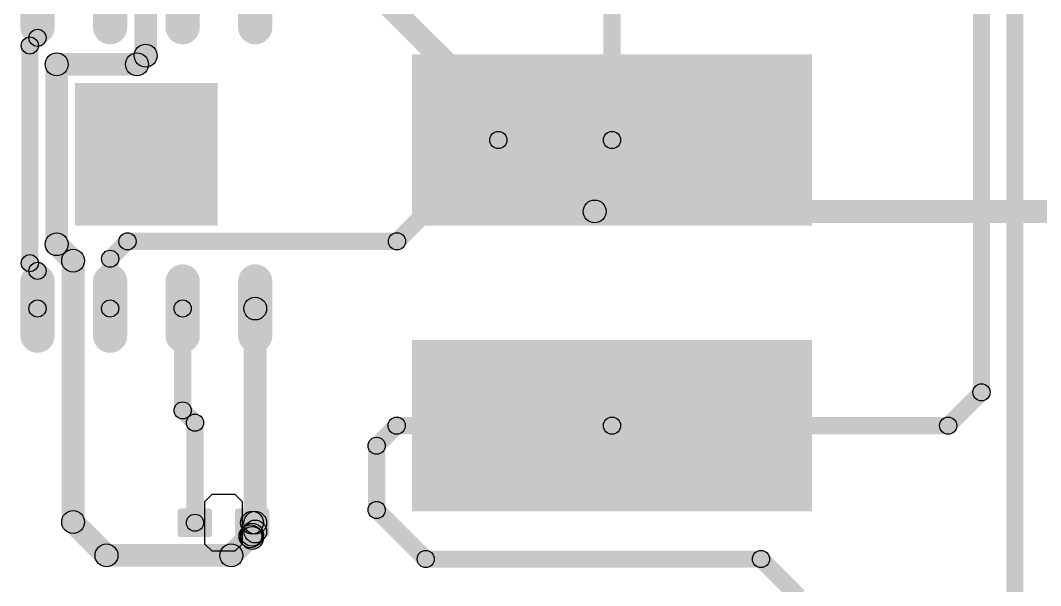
# Model space of a CAD drawing. Header units: millimetres. Extents: x 0 to 3.58, y 0 to 2.95.
# Drawn here: x 0.238 to 0.941, y 1.35 to 1.74 of the extents above; entities that cross this region are included whole.
import ezdxf

# ---------------------------------------------------------------- set-up
doc = ezdxf.new("R2010")
doc.units = ezdxf.units.MM
doc.header["$MEASUREMENT"] = 0
for name, color, linetype in [('BottomLayer', 5, 'Continuous'), ('PadHoleLayer', 156, 'Continuous'), ('TopLayer', 1, 'Continuous')]:
    doc.layers.add(name, color=color, linetype=linetype)

# ---------------------------------------------------------------- blocks, each defined once
blk = doc.blocks.new('IND__SDR0805_7')
at = {"layer": 'TopLayer'}
for points in [[(-0.03937, 0.13779), (-0.03937, -0.1378), (-0.15748, -0.1378), (-0.15748, 0.13779)], [(0.15748, 0.13779), (0.15748, -0.1378), (0.03937, -0.1378), (0.03937, 0.13779)]]:
    blk.add_hatch(color=1, dxfattribs=at).paths.add_polyline_path(points)
blk = doc.blocks.new('8_SOIC_PAD_10')
at = {"layer": 'BottomLayer'}
h = blk.add_hatch(color=5, dxfattribs=at)
edge = h.paths.add_edge_path()
edge.add_arc((-0.02953, 0.02953), 0.01378, 0, 360)
h = blk.add_hatch(color=5, dxfattribs=at)
edge = h.paths.add_edge_path()
edge.add_arc((0.02953, 0.02953), 0.01378, 0, 360)
h = blk.add_hatch(color=5, dxfattribs=at)
edge = h.paths.add_edge_path()
edge.add_arc((0, 0), 0.01378, 0, 360)
h = blk.add_hatch(color=5, dxfattribs=at)
edge = h.paths.add_edge_path()
edge.add_arc((-0.02953, -0.02953), 0.01378, 0, 360)
h = blk.add_hatch(color=5, dxfattribs=at)
edge = h.paths.add_edge_path()
edge.add_arc((0.02953, -0.02953), 0.01378, 0, 360)
at = {"layer": 'PadHoleLayer'}
h = blk.add_hatch(color=156, dxfattribs=at)
edge = h.paths.add_edge_path()
edge.add_arc((-0.02953, 0.02953), 0.00591, 0, 360)
h = blk.add_hatch(color=156, dxfattribs=at)
edge = h.paths.add_edge_path()
edge.add_arc((0.02953, 0.02953), 0.00591, 0, 360)
h = blk.add_hatch(color=156, dxfattribs=at)
edge = h.paths.add_edge_path()
edge.add_arc((0, 0), 0.00591, 0, 360)
h = blk.add_hatch(color=156, dxfattribs=at)
edge = h.paths.add_edge_path()
edge.add_arc((-0.02953, -0.02953), 0.00591, 0, 360)
h = blk.add_hatch(color=156, dxfattribs=at)
edge = h.paths.add_edge_path()
edge.add_arc((0.02953, -0.02953), 0.00591, 0, 360)
at = {"layer": 'TopLayer'}
h = blk.add_hatch(color=1, dxfattribs=at)
edge = h.paths.add_edge_path()
edge.add_arc((-0.125, 0.075), 0.01181, 90, 270)
edge.add_line((-0.125, 0.06319), (-0.0876, 0.06319))
edge.add_arc((-0.0876, 0.075), 0.01181, 270, 450)
edge.add_line((-0.0876, 0.08681), (-0.125, 0.08681))
h = blk.add_hatch(color=1, dxfattribs=at)
edge = h.paths.add_edge_path()
edge.add_arc((0.0876, 0.075), 0.01181, 90, 270)
edge.add_line((0.0876, 0.06319), (0.125, 0.06319))
edge.add_arc((0.125, 0.075), 0.01181, 270, 450)
edge.add_line((0.125, 0.08681), (0.0876, 0.08681))
blk.add_hatch(color=1, dxfattribs=at).paths.add_polyline_path([(-0.04921, -0.04921), (-0.04921, 0.04921), (0.04921, 0.04921), (0.04921, -0.04921)])
h = blk.add_hatch(color=1, dxfattribs=at)
edge = h.paths.add_edge_path()
edge.add_arc((-0.02953, 0.02953), 0.01378, 0, 360)
h = blk.add_hatch(color=1, dxfattribs=at)
edge = h.paths.add_edge_path()
edge.add_arc((0.02953, 0.02953), 0.01378, 0, 360)
h = blk.add_hatch(color=1, dxfattribs=at)
edge = h.paths.add_edge_path()
edge.add_arc((-0.125, 0.025), 0.01181, 90, 270)
edge.add_line((-0.125, 0.01319), (-0.0876, 0.01319))
edge.add_arc((-0.0876, 0.025), 0.01181, 270, 450)
edge.add_line((-0.0876, 0.03681), (-0.125, 0.03681))
h = blk.add_hatch(color=1, dxfattribs=at)
edge = h.paths.add_edge_path()
edge.add_arc((0.0876, 0.025), 0.01181, 90, 270)
edge.add_line((0.0876, 0.01319), (0.125, 0.01319))
edge.add_arc((0.125, 0.025), 0.01181, 270, 450)
edge.add_line((0.125, 0.03681), (0.0876, 0.03681))
h = blk.add_hatch(color=1, dxfattribs=at)
edge = h.paths.add_edge_path()
edge.add_arc((0, 0), 0.01378, 0, 360)
h = blk.add_hatch(color=1, dxfattribs=at)
edge = h.paths.add_edge_path()
edge.add_arc((-0.125, -0.025), 0.01181, 90, 270)
edge.add_line((-0.125, -0.03681), (-0.0876, -0.03681))
edge.add_arc((-0.0876, -0.025), 0.01181, 270, 450)
edge.add_line((-0.0876, -0.01319), (-0.125, -0.01319))
h = blk.add_hatch(color=1, dxfattribs=at)
edge = h.paths.add_edge_path()
edge.add_arc((0.0876, -0.025), 0.01181, 90, 270)
edge.add_line((0.0876, -0.03681), (0.125, -0.03681))
edge.add_arc((0.125, -0.025), 0.01181, 270, 450)
edge.add_line((0.125, -0.01319), (0.0876, -0.01319))
h = blk.add_hatch(color=1, dxfattribs=at)
edge = h.paths.add_edge_path()
edge.add_arc((-0.02953, -0.02953), 0.01378, 0, 360)
h = blk.add_hatch(color=1, dxfattribs=at)
edge = h.paths.add_edge_path()
edge.add_arc((0.02953, -0.02953), 0.01378, 0, 360)
h = blk.add_hatch(color=1, dxfattribs=at)
edge = h.paths.add_edge_path()
edge.add_arc((-0.125, -0.075), 0.01181, 90, 270)
edge.add_line((-0.125, -0.08681), (-0.0876, -0.08681))
edge.add_arc((-0.0876, -0.075), 0.01181, 270, 450)
edge.add_line((-0.0876, -0.06319), (-0.125, -0.06319))
h = blk.add_hatch(color=1, dxfattribs=at)
edge = h.paths.add_edge_path()
edge.add_arc((0.0876, -0.075), 0.01181, 90, 270)
edge.add_line((0.0876, -0.08681), (0.125, -0.08681))
edge.add_arc((0.125, -0.075), 0.01181, 270, 450)
edge.add_line((0.125, -0.06319), (0.0876, -0.06319))
blk = doc.blocks.new('CAPC1005X55N_71')
at = {"layer": 'TopLayer'}
h = blk.add_hatch(color=1, dxfattribs=at)
edge = h.paths.add_edge_path()
edge.add_arc((-0.02953, -0.00787), 0.00197, 180, 270)
edge.add_line((-0.02953, -0.00984), (-0.00984, -0.00984))
edge.add_arc((-0.00984, -0.00787), 0.00197, 270, 360)
edge.add_line((-0.00787, -0.00787), (-0.00787, 0.00787))
edge.add_arc((-0.00984, 0.00787), 0.00197, 0, 90)
edge.add_line((-0.00984, 0.00984), (-0.02953, 0.00984))
edge.add_arc((-0.02953, 0.00787), 0.00197, 90, 180)
edge.add_line((-0.0315, 0.00787), (-0.0315, -0.00787))
h = blk.add_hatch(color=1, dxfattribs=at)
edge = h.paths.add_edge_path()
edge.add_arc((0.00984, -0.00787), 0.00197, 180, 270)
edge.add_line((0.00984, -0.00984), (0.02953, -0.00984))
edge.add_arc((0.02953, -0.00787), 0.00197, 270, 360)
edge.add_line((0.0315, -0.00787), (0.0315, 0.00787))
edge.add_arc((0.02953, 0.00787), 0.00197, 0, 90)
edge.add_line((0.02953, 0.00984), (0.00984, 0.00984))
edge.add_arc((0.00984, 0.00787), 0.00197, 90, 180)
edge.add_line((0.00787, 0.00787), (0.00787, -0.00787))
for p, q in [((-0.0128, 0.01476), (-0.00787, 0.01969)), ((-0.0128, -0.01476), (-0.0128, 0.01476)), ((-0.00787, 0.01969), (0.00787, 0.01969)), ((0.00787, 0.01969), (0.0128, 0.01476)), ((0.0128, 0.01476), (0.0128, -0.01476)), ((-0.00787, -0.01969), (-0.0128, -0.01476)), ((0.00787, -0.01969), (-0.00787, -0.01969)), ((0.0128, -0.01476), (0.00787, -0.01969))]:
    blk.add_line(p, q, dxfattribs=at)

msp = doc.modelspace()

# ---------------------------------------------------------------- hatches: boundary and pattern name
at = {"layer": 'BottomLayer'}
for points in [[(0.31176, 1.9191), (0.32289, 1.93024), (0.63929, 1.61384), (0.62816, 1.6027)], [(0.63372, 1.60039), (0.63372, 1.61614), (1.07087, 1.61614), (1.07087, 1.60039)]]:
    msp.add_hatch(color=5, dxfattribs=at).paths.add_polyline_path(points)
h = msp.add_hatch(color=5, dxfattribs=at)
edge = h.paths.add_edge_path()
edge.add_arc((0.63372, 1.60827), 0.00787, 0, 360)
h = msp.add_hatch(color=5, dxfattribs=at)
edge = h.paths.add_edge_path()
edge.add_arc((0.63372, 1.60827), 0.00787, 0, 360)
at = {"layer": 'TopLayer'}
for points in [[(0.90623, 1.48363), (0.89442, 1.48363), (0.89442, 2.30315), (0.90623, 2.30315)], [(0.92923, 1.04667), (0.91742, 1.04667), (0.91742, 2.28015), (0.92923, 2.28015)], [(0.3322, 1.71567), (0.31645, 1.71567), (0.31645, 1.91767), (0.3322, 1.91767)], [(0.65157, 1.65748), (0.63976, 1.65748), (0.63976, 1.79532), (0.65157, 1.79532)], [(0.25571, 1.72795), (0.2439, 1.72795), (0.2439, 1.75394), (0.25571, 1.75394)], [(0.24866, 1.71846), (0.24031, 1.72681), (0.24563, 1.73213), (0.25398, 1.72378)], [(0.25039, 1.57264), (0.23858, 1.57264), (0.23858, 1.72264), (0.25039, 1.72264)], [(0.26299, 1.7018), (0.26299, 1.71754), (0.31832, 1.71754), (0.31832, 1.7018)], [(0.32389, 1.7041), (0.31276, 1.71524), (0.31876, 1.72124), (0.32989, 1.7101)], [(0.27086, 1.58567), (0.25512, 1.58567), (0.25512, 1.70967), (0.27086, 1.70967)], [(0.50169, 1.58349), (0.49334, 1.59185), (0.56315, 1.66166), (0.5715, 1.65331)], [(0.56732, 1.65158), (0.56732, 1.66339), (0.64567, 1.66339), (0.64567, 1.65158)], [(0.25742, 1.5801), (0.26856, 1.59124), (0.27989, 1.57991), (0.26876, 1.56877)], [(0.30398, 1.57149), (0.29563, 1.57985), (0.30763, 1.59185), (0.31598, 1.58349)], [(0.3118, 1.58176), (0.3118, 1.59357), (0.49751, 1.59357), (0.49751, 1.58176)], [(0.24031, 1.56846), (0.24866, 1.57681), (0.25398, 1.5715), (0.24563, 1.56315)], [(0.30571, 1.54134), (0.2939, 1.54134), (0.2939, 1.57567), (0.30571, 1.57567)], [(0.2822, 1.39419), (0.26645, 1.39419), (0.26645, 1.57434), (0.2822, 1.57434)], [(0.25571, 1.54134), (0.2439, 1.54134), (0.2439, 1.56732), (0.25571, 1.56732)], [(0.35571, 1.47113), (0.3439, 1.47113), (0.3439, 1.54134), (0.35571, 1.54134)], [(0.40768, 1.3937), (0.39193, 1.3937), (0.39193, 1.54134), (0.40768, 1.54134)], [(0.8815, 1.45645), (0.87315, 1.46481), (0.89615, 1.48781), (0.9045, 1.47945)], [(0.34563, 1.46696), (0.35398, 1.47531), (0.36244, 1.46685), (0.35409, 1.45849)], [(0.36417, 1.3937), (0.35236, 1.3937), (0.35236, 1.46267), (0.36417, 1.46267)], [(0.48764, 1.44259), (0.47929, 1.45095), (0.49315, 1.46481), (0.5015, 1.45645)], [(0.49732, 1.45472), (0.49732, 1.46653), (0.64567, 1.46653), (0.64567, 1.45472)], [(0.64567, 1.45472), (0.64567, 1.46653), (0.87732, 1.46653), (0.87732, 1.45472)], [(0.48937, 1.40253), (0.47756, 1.40253), (0.47756, 1.44677), (0.48937, 1.44677)], [(0.47929, 1.39835), (0.48764, 1.40671), (0.5215, 1.37285), (0.51315, 1.36449)], [(0.26876, 1.38862), (0.27989, 1.39976), (0.30289, 1.37676), (0.29176, 1.36562)], [(0.39764, 1.38583), (0.39764, 1.40158), (0.3998, 1.40158), (0.3998, 1.38583)], [(0.40551, 1.3855), (0.38976, 1.3855), (0.38976, 1.3937), (0.40551, 1.3937)], [(0.40768, 1.38767), (0.39193, 1.38767), (0.39193, 1.3937), (0.40768, 1.3937)], [(0.4032, 1.37994), (0.39207, 1.39107), (0.39424, 1.39324), (0.40537, 1.3821)], [(0.38889, 1.36562), (0.37776, 1.37676), (0.39094, 1.38994), (0.40207, 1.37881)], [(0.40551, 1.38324), (0.38976, 1.38324), (0.38976, 1.3855), (0.40551, 1.3855)], [(0.40207, 1.37881), (0.39094, 1.38994), (0.39207, 1.39107), (0.4032, 1.37994)], [(0.39094, 1.37881), (0.40207, 1.38994), (0.4032, 1.38881), (0.39207, 1.37768)], [(0.29732, 1.36332), (0.29732, 1.37906), (0.38332, 1.37906), (0.38332, 1.36332)], [(0.51732, 1.36276), (0.51732, 1.37457), (0.74832, 1.37457), (0.74832, 1.36276)], [(0.74415, 1.36449), (0.7525, 1.37285), (0.77837, 1.34698), (0.77002, 1.33862)]]:
    msp.add_hatch(color=1, dxfattribs=at).paths.add_polyline_path(points)
h = msp.add_hatch(color=1, dxfattribs=at)
edge = h.paths.add_edge_path()
edge.add_arc((0.2498, 1.72795), 0.00591, 0, 360)
h = msp.add_hatch(color=1, dxfattribs=at)
edge = h.paths.add_edge_path()
edge.add_arc((0.2498, 1.72795), 0.00591, 0, 360)
h = msp.add_hatch(color=1, dxfattribs=at)
edge = h.paths.add_edge_path()
edge.add_arc((0.24449, 1.72264), 0.00591, 0, 360)
h = msp.add_hatch(color=1, dxfattribs=at)
edge = h.paths.add_edge_path()
edge.add_arc((0.24449, 1.72264), 0.00591, 0, 360)
h = msp.add_hatch(color=1, dxfattribs=at)
edge = h.paths.add_edge_path()
edge.add_arc((0.32432, 1.71567), 0.00787, 0, 360)
h = msp.add_hatch(color=1, dxfattribs=at)
edge = h.paths.add_edge_path()
edge.add_arc((0.32432, 1.71567), 0.00787, 0, 360)
h = msp.add_hatch(color=1, dxfattribs=at)
edge = h.paths.add_edge_path()
edge.add_arc((0.26299, 1.70967), 0.00787, 0, 360)
h = msp.add_hatch(color=1, dxfattribs=at)
edge = h.paths.add_edge_path()
edge.add_arc((0.26299, 1.70967), 0.00787, 0, 360)
h = msp.add_hatch(color=1, dxfattribs=at)
edge = h.paths.add_edge_path()
edge.add_arc((0.31832, 1.70967), 0.00787, 0, 360)
h = msp.add_hatch(color=1, dxfattribs=at)
edge = h.paths.add_edge_path()
edge.add_arc((0.31832, 1.70967), 0.00787, 0, 360)
h = msp.add_hatch(color=1, dxfattribs=at)
edge = h.paths.add_edge_path()
edge.add_arc((0.56732, 1.65748), 0.00591, 0, 360)
h = msp.add_hatch(color=1, dxfattribs=at)
edge = h.paths.add_edge_path()
edge.add_arc((0.56732, 1.65748), 0.00591, 0, 360)
h = msp.add_hatch(color=1, dxfattribs=at)
edge = h.paths.add_edge_path()
edge.add_arc((0.64567, 1.65748), 0.00591, 0, 360)
h = msp.add_hatch(color=1, dxfattribs=at)
edge = h.paths.add_edge_path()
edge.add_arc((0.64567, 1.65748), 0.00591, 0, 360)
h = msp.add_hatch(color=1, dxfattribs=at)
edge = h.paths.add_edge_path()
edge.add_arc((0.26299, 1.58567), 0.00787, 0, 360)
h = msp.add_hatch(color=1, dxfattribs=at)
edge = h.paths.add_edge_path()
edge.add_arc((0.26299, 1.58567), 0.00787, 0, 360)
h = msp.add_hatch(color=1, dxfattribs=at)
edge = h.paths.add_edge_path()
edge.add_arc((0.3118, 1.58767), 0.00591, 0, 360)
h = msp.add_hatch(color=1, dxfattribs=at)
edge = h.paths.add_edge_path()
edge.add_arc((0.3118, 1.58767), 0.00591, 0, 360)
h = msp.add_hatch(color=1, dxfattribs=at)
edge = h.paths.add_edge_path()
edge.add_arc((0.49751, 1.58767), 0.00591, 0, 360)
h = msp.add_hatch(color=1, dxfattribs=at)
edge = h.paths.add_edge_path()
edge.add_arc((0.49751, 1.58767), 0.00591, 0, 360)
h = msp.add_hatch(color=1, dxfattribs=at)
edge = h.paths.add_edge_path()
edge.add_arc((0.27432, 1.57434), 0.00787, 0, 360)
h = msp.add_hatch(color=1, dxfattribs=at)
edge = h.paths.add_edge_path()
edge.add_arc((0.27432, 1.57434), 0.00787, 0, 360)
h = msp.add_hatch(color=1, dxfattribs=at)
edge = h.paths.add_edge_path()
edge.add_arc((0.24449, 1.57264), 0.00591, 0, 360)
h = msp.add_hatch(color=1, dxfattribs=at)
edge = h.paths.add_edge_path()
edge.add_arc((0.24449, 1.57264), 0.00591, 0, 360)
h = msp.add_hatch(color=1, dxfattribs=at)
edge = h.paths.add_edge_path()
edge.add_arc((0.2998, 1.57567), 0.00591, 0, 360)
h = msp.add_hatch(color=1, dxfattribs=at)
edge = h.paths.add_edge_path()
edge.add_arc((0.2998, 1.57567), 0.00591, 0, 360)
h = msp.add_hatch(color=1, dxfattribs=at)
edge = h.paths.add_edge_path()
edge.add_arc((0.2498, 1.56732), 0.00591, 0, 360)
h = msp.add_hatch(color=1, dxfattribs=at)
edge = h.paths.add_edge_path()
edge.add_arc((0.2498, 1.56732), 0.00591, 0, 360)
h = msp.add_hatch(color=1, dxfattribs=at)
edge = h.paths.add_edge_path()
edge.add_arc((0.2498, 1.54134), 0.00591, 0, 360)
h = msp.add_hatch(color=1, dxfattribs=at)
edge = h.paths.add_edge_path()
edge.add_arc((0.2998, 1.54134), 0.00591, 0, 360)
h = msp.add_hatch(color=1, dxfattribs=at)
edge = h.paths.add_edge_path()
edge.add_arc((0.3498, 1.54134), 0.00591, 0, 360)
h = msp.add_hatch(color=1, dxfattribs=at)
edge = h.paths.add_edge_path()
edge.add_arc((0.3998, 1.54134), 0.00787, 0, 360)
h = msp.add_hatch(color=1, dxfattribs=at)
edge = h.paths.add_edge_path()
edge.add_arc((0.90032, 1.48363), 0.00591, 0, 360)
h = msp.add_hatch(color=1, dxfattribs=at)
edge = h.paths.add_edge_path()
edge.add_arc((0.90032, 1.48363), 0.00591, 0, 360)
h = msp.add_hatch(color=1, dxfattribs=at)
edge = h.paths.add_edge_path()
edge.add_arc((0.3498, 1.47113), 0.00591, 0, 360)
h = msp.add_hatch(color=1, dxfattribs=at)
edge = h.paths.add_edge_path()
edge.add_arc((0.3498, 1.47113), 0.00591, 0, 360)
h = msp.add_hatch(color=1, dxfattribs=at)
edge = h.paths.add_edge_path()
edge.add_arc((0.35827, 1.46267), 0.00591, 0, 360)
h = msp.add_hatch(color=1, dxfattribs=at)
edge = h.paths.add_edge_path()
edge.add_arc((0.35827, 1.46267), 0.00591, 0, 360)
h = msp.add_hatch(color=1, dxfattribs=at)
edge = h.paths.add_edge_path()
edge.add_arc((0.49732, 1.46063), 0.00591, 0, 360)
h = msp.add_hatch(color=1, dxfattribs=at)
edge = h.paths.add_edge_path()
edge.add_arc((0.49732, 1.46063), 0.00591, 0, 360)
h = msp.add_hatch(color=1, dxfattribs=at)
edge = h.paths.add_edge_path()
edge.add_arc((0.64567, 1.46063), 0.00591, 0, 360)
h = msp.add_hatch(color=1, dxfattribs=at)
edge = h.paths.add_edge_path()
edge.add_arc((0.64567, 1.46063), 0.00591, 0, 360)
h = msp.add_hatch(color=1, dxfattribs=at)
edge = h.paths.add_edge_path()
edge.add_arc((0.87732, 1.46063), 0.00591, 0, 360)
h = msp.add_hatch(color=1, dxfattribs=at)
edge = h.paths.add_edge_path()
edge.add_arc((0.87732, 1.46063), 0.00591, 0, 360)
h = msp.add_hatch(color=1, dxfattribs=at)
edge = h.paths.add_edge_path()
edge.add_arc((0.48346, 1.44677), 0.00591, 0, 360)
h = msp.add_hatch(color=1, dxfattribs=at)
edge = h.paths.add_edge_path()
edge.add_arc((0.48346, 1.44677), 0.00591, 0, 360)
h = msp.add_hatch(color=1, dxfattribs=at)
edge = h.paths.add_edge_path()
edge.add_arc((0.48346, 1.40253), 0.00591, 0, 360)
h = msp.add_hatch(color=1, dxfattribs=at)
edge = h.paths.add_edge_path()
edge.add_arc((0.48346, 1.40253), 0.00591, 0, 360)
h = msp.add_hatch(color=1, dxfattribs=at)
edge = h.paths.add_edge_path()
edge.add_arc((0.27432, 1.39419), 0.00787, 0, 360)
h = msp.add_hatch(color=1, dxfattribs=at)
edge = h.paths.add_edge_path()
edge.add_arc((0.27432, 1.39419), 0.00787, 0, 360)
h = msp.add_hatch(color=1, dxfattribs=at)
edge = h.paths.add_edge_path()
edge.add_arc((0.35827, 1.3937), 0.00591, 0, 360)
h = msp.add_hatch(color=1, dxfattribs=at)
edge = h.paths.add_edge_path()
edge.add_arc((0.39764, 1.3937), 0.00787, 0, 360)
h = msp.add_hatch(color=1, dxfattribs=at)
edge = h.paths.add_edge_path()
edge.add_arc((0.39764, 1.3937), 0.00787, 0, 360)
h = msp.add_hatch(color=1, dxfattribs=at)
edge = h.paths.add_edge_path()
edge.add_arc((0.3998, 1.3937), 0.00787, 0, 360)
h = msp.add_hatch(color=1, dxfattribs=at)
edge = h.paths.add_edge_path()
edge.add_arc((0.3998, 1.3937), 0.00787, 0, 360)
h = msp.add_hatch(color=1, dxfattribs=at)
edge = h.paths.add_edge_path()
edge.add_arc((0.3998, 1.3937), 0.00787, 0, 360)
h = msp.add_hatch(color=1, dxfattribs=at)
edge = h.paths.add_edge_path()
edge.add_arc((0.39651, 1.38437), 0.00787, 0, 360)
h = msp.add_hatch(color=1, dxfattribs=at)
edge = h.paths.add_edge_path()
edge.add_arc((0.39651, 1.38437), 0.00787, 0, 360)
h = msp.add_hatch(color=1, dxfattribs=at)
edge = h.paths.add_edge_path()
edge.add_arc((0.39651, 1.38437), 0.00787, 0, 360)
h = msp.add_hatch(color=1, dxfattribs=at)
edge = h.paths.add_edge_path()
edge.add_arc((0.39764, 1.3855), 0.00787, 0, 360)
h = msp.add_hatch(color=1, dxfattribs=at)
edge = h.paths.add_edge_path()
edge.add_arc((0.39764, 1.3855), 0.00787, 0, 360)
h = msp.add_hatch(color=1, dxfattribs=at)
edge = h.paths.add_edge_path()
edge.add_arc((0.39764, 1.3855), 0.00787, 0, 360)
h = msp.add_hatch(color=1, dxfattribs=at)
edge = h.paths.add_edge_path()
edge.add_arc((0.39764, 1.3855), 0.00787, 0, 360)
h = msp.add_hatch(color=1, dxfattribs=at)
edge = h.paths.add_edge_path()
edge.add_arc((0.3998, 1.38767), 0.00787, 0, 360)
h = msp.add_hatch(color=1, dxfattribs=at)
edge = h.paths.add_edge_path()
edge.add_arc((0.3998, 1.38767), 0.00787, 0, 360)
h = msp.add_hatch(color=1, dxfattribs=at)
edge = h.paths.add_edge_path()
edge.add_arc((0.39764, 1.38324), 0.00787, 0, 360)
h = msp.add_hatch(color=1, dxfattribs=at)
edge = h.paths.add_edge_path()
edge.add_arc((0.39764, 1.38324), 0.00787, 0, 360)
h = msp.add_hatch(color=1, dxfattribs=at)
edge = h.paths.add_edge_path()
edge.add_arc((0.29732, 1.37119), 0.00787, 0, 360)
h = msp.add_hatch(color=1, dxfattribs=at)
edge = h.paths.add_edge_path()
edge.add_arc((0.29732, 1.37119), 0.00787, 0, 360)
h = msp.add_hatch(color=1, dxfattribs=at)
edge = h.paths.add_edge_path()
edge.add_arc((0.38332, 1.37119), 0.00787, 0, 360)
h = msp.add_hatch(color=1, dxfattribs=at)
edge = h.paths.add_edge_path()
edge.add_arc((0.38332, 1.37119), 0.00787, 0, 360)
h = msp.add_hatch(color=1, dxfattribs=at)
edge = h.paths.add_edge_path()
edge.add_arc((0.51732, 1.36867), 0.00591, 0, 360)
h = msp.add_hatch(color=1, dxfattribs=at)
edge = h.paths.add_edge_path()
edge.add_arc((0.51732, 1.36867), 0.00591, 0, 360)
h = msp.add_hatch(color=1, dxfattribs=at)
edge = h.paths.add_edge_path()
edge.add_arc((0.74832, 1.36867), 0.00591, 0, 360)
h = msp.add_hatch(color=1, dxfattribs=at)
edge = h.paths.add_edge_path()
edge.add_arc((0.74832, 1.36867), 0.00591, 0, 360)

# ---------------------------------------------------------------- linework, layer by layer
at = {"layer": 'BottomLayer'}
msp.add_circle((0.63372, 1.60827), 0.00787, dxfattribs=at)
msp.add_circle((0.63372, 1.60827), 0.00787, dxfattribs=at)
at = {"layer": 'TopLayer'}
for centre, radius in [((0.2498, 1.72795), 0.00591), ((0.2498, 1.72795), 0.00591), ((0.24449, 1.72264), 0.00591), ((0.24449, 1.72264), 0.00591), ((0.32432, 1.71567), 0.00787), ((0.32432, 1.71567), 0.00787), ((0.26299, 1.70967), 0.00787), ((0.26299, 1.70967), 0.00787), ((0.31832, 1.70967), 0.00787), ((0.31832, 1.70967), 0.00787), ((0.56732, 1.65748), 0.00591), ((0.56732, 1.65748), 0.00591), ((0.64567, 1.65748), 0.00591), ((0.64567, 1.65748), 0.00591), ((0.26299, 1.58567), 0.00787), ((0.26299, 1.58567), 0.00787), ((0.3118, 1.58767), 0.00591), ((0.3118, 1.58767), 0.00591), ((0.49751, 1.58767), 0.00591), ((0.49751, 1.58767), 0.00591), ((0.27432, 1.57434), 0.00787), ((0.27432, 1.57434), 0.00787), ((0.24449, 1.57264), 0.00591), ((0.24449, 1.57264), 0.00591), ((0.2998, 1.57567), 0.00591), ((0.2998, 1.57567), 0.00591), ((0.2498, 1.56732), 0.00591), ((0.2498, 1.56732), 0.00591), ((0.2498, 1.54134), 0.00591), ((0.2998, 1.54134), 0.00591), ((0.3498, 1.54134), 0.00591), ((0.3998, 1.54134), 0.00787), ((0.90032, 1.48363), 0.00591), ((0.90032, 1.48363), 0.00591), ((0.3498, 1.47113), 0.00591), ((0.3498, 1.47113), 0.00591), ((0.35827, 1.46267), 0.00591), ((0.35827, 1.46267), 0.00591), ((0.49732, 1.46063), 0.00591), ((0.49732, 1.46063), 0.00591), ((0.64567, 1.46063), 0.00591), ((0.64567, 1.46063), 0.00591), ((0.87732, 1.46063), 0.00591), ((0.87732, 1.46063), 0.00591), ((0.48346, 1.44677), 0.00591), ((0.48346, 1.44677), 0.00591), ((0.48346, 1.40253), 0.00591), ((0.48346, 1.40253), 0.00591), ((0.27432, 1.39419), 0.00787), ((0.27432, 1.39419), 0.00787), ((0.35827, 1.3937), 0.00591), ((0.39764, 1.3937), 0.00787), ((0.39764, 1.3937), 0.00787), ((0.3998, 1.3937), 0.00787), ((0.3998, 1.3937), 0.00787), ((0.3998, 1.3937), 0.00787), ((0.39651, 1.38437), 0.00787), ((0.39651, 1.38437), 0.00787), ((0.39651, 1.38437), 0.00787), ((0.39764, 1.3855), 0.00787), ((0.39764, 1.3855), 0.00787), ((0.39764, 1.3855), 0.00787), ((0.39764, 1.3855), 0.00787), ((0.3998, 1.38767), 0.00787), ((0.3998, 1.38767), 0.00787), ((0.39764, 1.38324), 0.00787), ((0.39764, 1.38324), 0.00787), ((0.29732, 1.37119), 0.00787), ((0.29732, 1.37119), 0.00787), ((0.38332, 1.37119), 0.00787), ((0.38332, 1.37119), 0.00787), ((0.51732, 1.36867), 0.00591), ((0.51732, 1.36867), 0.00591), ((0.74832, 1.36867), 0.00591), ((0.74832, 1.36867), 0.00591)]:
    msp.add_circle(centre, radius, dxfattribs=at)

# ---------------------------------------------------------------- block references
for name, p, rotation in [('8_SOIC_PAD_10', (0.3248, 1.64764), 90), ('IND__SDR0805_7', (0.64567, 1.55906), 270), ('CAPC1005X55N_71', (0.37795, 1.3937), 360)]:
    msp.add_blockref(name, p, dxfattribs=dict(rotation=rotation))

doc.saveas('drawing.dxf')
